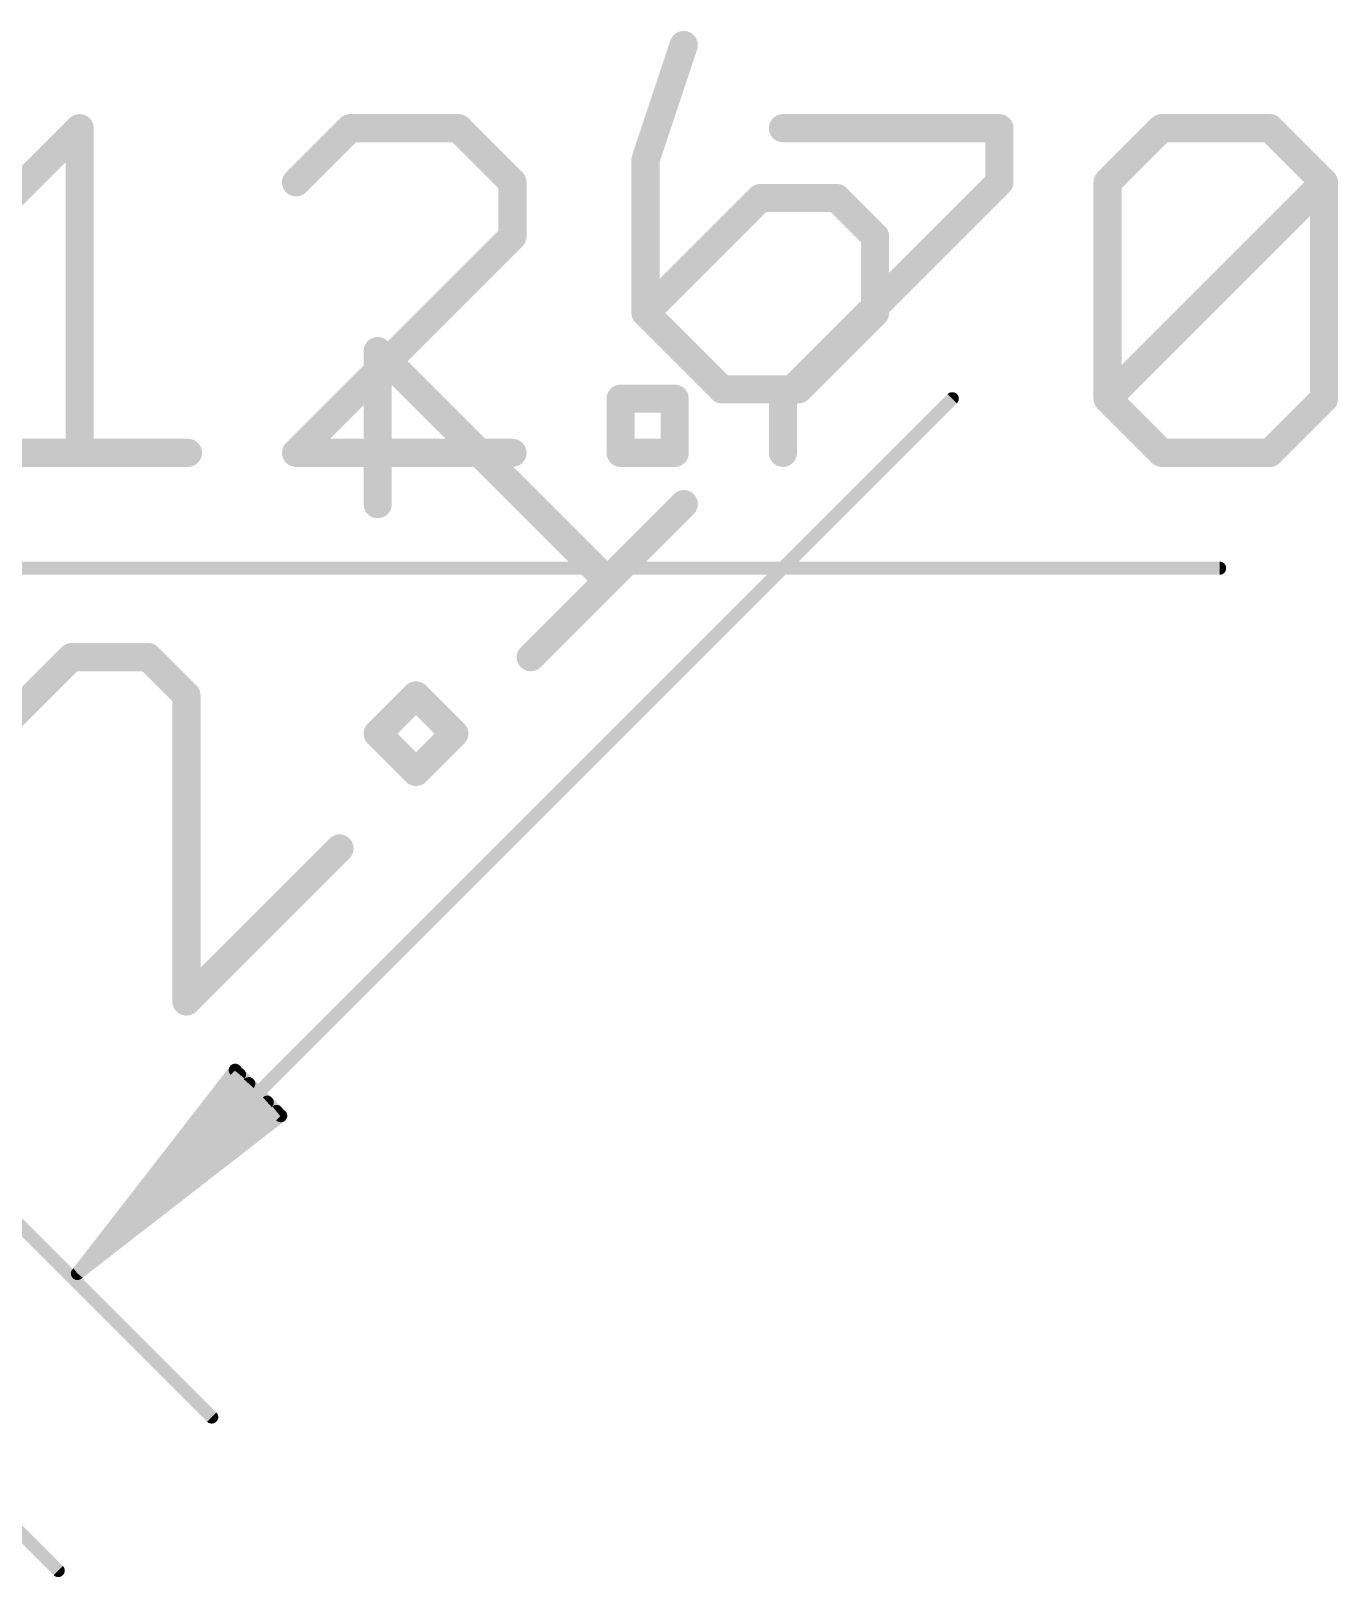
# Model space of a CAD drawing. Extents: x -6.2 to 31.5, y -7.3 to 25.4.
# Drawn here: x 18.57 to 31.55, y 10.05 to 25.4 of the extents above; entities that cross this region are included whole.
import ezdxf

# ---------------------------------------------------------------- set-up
doc = ezdxf.new("R2010")
doc.units = 0
doc.layers.add('47', color=253, linetype='CONTINUOUS')

msp = doc.modelspace()

# ---------------------------------------------------------------- linework, layer by layer
at = {"layer": '47'}
for points, const_width in [([(25.0517, 25.26), (24.6718, 24.1204)], 0.2794), ([(17.9797, 23.3596), (19.0541, 24.4341)], 0.2794), ([(19.0541, 24.4341), (19.0541, 21.2107)], 0.2794), ([(21.7397, 24.4341), (21.2025, 23.8968)], 0.2794), ([(22.8141, 24.4341), (21.7397, 24.4341)], 0.2794), ([(23.3514, 23.8968), (22.8141, 24.4341)], 0.2794), ([(26.0366, 24.4341), (28.1855, 24.4341)], 0.2794), ([(28.1855, 24.4341), (28.1855, 23.8968)], 0.2794), ([(29.2593, 23.8968), (29.7966, 24.4341)], 0.2794), ([(29.7966, 24.4341), (30.871, 24.4341)], 0.2794), ([(30.871, 24.4341), (31.4082, 23.8968)], 0.2794), ([(24.6718, 24.1204), (24.6718, 22.6009)], 0.2794), ([(23.3514, 23.3596), (23.3514, 23.8968)], 0.2794), ([(28.1855, 23.8968), (26.0366, 21.7479)], 0.2794), ([(29.2593, 21.7479), (29.2593, 23.8968)], 0.2794), ([(29.2593, 21.7479), (31.4082, 23.8968)], 0.2794), ([(31.4082, 23.8968), (31.4082, 21.7479)], 0.2794), ([(25.8114, 23.7405), (24.6718, 22.6009)], 0.2794), ([(26.5712, 23.7405), (25.8114, 23.7405)], 0.2794), ([(26.951, 23.3606), (26.5712, 23.7405)], 0.2794), ([(21.2025, 21.2107), (23.3514, 23.3596)], 0.2794), ([(26.951, 22.6009), (26.951, 23.3606)], 0.2794), ([(24.6718, 22.6009), (25.4315, 21.8411)], 0.2794), ([(26.1913, 21.8411), (26.951, 22.6009)], 0.2794), ([(22.0131, 20.7019), (22.0131, 22.2214)], 0.2794), ([(22.0131, 22.2214), (24.2923, 19.9422)], 0.2794), ([(25.4315, 21.8411), (26.1913, 21.8411)], 0.2794), ([(19.0325, 13.0635), (27.7172, 21.7482)], 0.13), ([(24.4252, 21.2107), (24.4252, 21.7479)], 0.2794), ([(24.4252, 21.7479), (24.9624, 21.7479)], 0.2794), ([(24.9624, 21.7479), (24.9624, 21.2107)], 0.2794), ([(26.0366, 21.7479), (26.0366, 21.2107)], 0.2794), ([(29.7966, 21.2107), (29.2593, 21.7479)], 0.2794), ([(31.4082, 21.7479), (30.871, 21.2107)], 0.2794), ([(17.9797, 21.2107), (20.1286, 21.2107)], 0.2794), ([(23.3514, 21.2107), (21.2025, 21.2107)], 0.2794), ([(24.9624, 21.2107), (24.4252, 21.2107)], 0.2794), ([(30.871, 21.2107), (29.7966, 21.2107)], 0.2794), ([(23.5326, 19.1824), (25.0521, 20.7019)], 0.2794), ([(15.305, 20.066), (30.3719, 20.066)], 0.13), ([(18.9747, 19.1831), (18.215, 18.4233)], 0.2794), ([(19.7345, 19.1831), (18.9747, 19.1831)], 0.2794), ([(20.1143, 18.8032), (19.7345, 19.1831)], 0.2794), ([(20.1143, 15.7642), (20.1143, 18.8032)], 0.2794), ([(22.0133, 18.4229), (22.3932, 18.8028)], 0.2794), ([(22.3932, 18.8028), (22.773, 18.4229)], 0.2794), ([(22.3932, 18.043), (22.0133, 18.4229)], 0.2794), ([(22.773, 18.4229), (22.3932, 18.043)], 0.2794), ([(21.6338, 17.2837), (20.1143, 15.7642)], 0.2794), ([(16.002, 16.002), (20.3654, 11.6386)], 0.13), ([(19.0325, 13.0635), (20.5992, 15.0817)], 0.13), ([(19.0325, 13.0635), (20.6411, 15.0398)], 0.13), ([(20.5992, 15.0817), (21.0507, 14.6302)], 0.13), ([(19.0325, 13.0635), (20.7331, 14.9479)], 0.13), ([(20.9169, 14.7641), (19.0325, 13.0635)], 0.13), ([(21.0088, 14.6721), (19.0325, 13.0635)], 0.13), ([(21.0507, 14.6302), (19.0325, 13.0635)], 0.13), ([(14.478, 14.478), (18.8414, 10.1146)], 0.13)]:
    msp.add_lwpolyline(points, dxfattribs=dict(at, const_width=const_width))
for points, const_width in [([(25.1179, 25.2379, 1), (24.9854, 25.2821)], 0.1397), ([(19.124, 24.4341, 1), (18.9843, 24.4341)], 0.1397), ([(19.1035, 24.3847, 1), (19.0048, 24.4834)], 0.1397), ([(21.7397, 24.5039, 1), (21.7397, 24.3642)], 0.1397), ([(21.7891, 24.3847, 1), (21.6903, 24.4834)], 0.1397), ([(22.8635, 24.4834, 1), (22.7647, 24.3847)], 0.1397), ([(22.8141, 24.3642, 1), (22.8141, 24.5039)], 0.1397), ([(26.0366, 24.5039, 1), (26.0366, 24.3642)], 0.1397), ([(28.2553, 24.4341, 1), (28.1156, 24.4341)], 0.1397), ([(28.1855, 24.3642, 1), (28.1855, 24.5039)], 0.1397), ([(29.7966, 24.5039, 1), (29.7966, 24.3642)], 0.1397), ([(29.846, 24.3847, 1), (29.7472, 24.4834)], 0.1397), ([(30.9204, 24.4834, 1), (30.8216, 24.3847)], 0.1397), ([(30.871, 24.3642, 1), (30.871, 24.5039)], 0.1397), ([(24.7416, 24.1204, 1), (24.6019, 24.1204)], 0.1397), ([(24.6055, 24.1425, 1), (24.738, 24.0983)], 0.1397), ([(21.1531, 23.9462, 1), (21.2518, 23.8474)], 0.1397), ([(23.4212, 23.8968, 1), (23.2815, 23.8968)], 0.1397), ([(23.302, 23.8474, 1), (23.4007, 23.9462)], 0.1397), ([(28.1156, 23.8968, 1), (28.2553, 23.8968)], 0.1397), ([(28.2349, 23.8474, 1), (28.1361, 23.9462)], 0.1397), ([(29.3292, 23.8968, 1), (29.1895, 23.8968)], 0.1397), ([(29.2099, 23.9462, 1), (29.3087, 23.8474)], 0.1397), ([(31.4781, 23.8968, 1), (31.3384, 23.8968)], 0.1397), ([(31.3588, 23.8474, 1), (31.4576, 23.9462)], 0.1397), ([(31.4576, 23.8474, 1), (31.3588, 23.9462)], 0.1397), ([(25.8114, 23.8103, 1), (25.8114, 23.6707)], 0.1397), ([(25.8608, 23.6911, 1), (25.762, 23.7899)], 0.1397), ([(26.6205, 23.7899, 1), (26.5218, 23.6911)], 0.1397), ([(26.5712, 23.6707, 1), (26.5712, 23.8104)], 0.1397), ([(23.4007, 23.3102, 1), (23.302, 23.409)], 0.1397), ([(27.0209, 23.3606, 1), (26.8812, 23.3606)], 0.1397), ([(23.2815, 23.3596, 1), (23.4212, 23.3596)], 0.1397), ([(26.9016, 23.3112, 1), (27.0004, 23.41)], 0.1397), ([(24.7212, 22.6503, 1), (24.6224, 22.5515)], 0.1397), ([(24.6224, 22.6503, 1), (24.7212, 22.5515)], 0.1397), ([(27.0004, 22.5515, 1), (26.9016, 22.6503)], 0.1397), ([(24.6019, 22.6009, 1), (24.7416, 22.6009)], 0.1397), ([(26.8812, 22.6009, 1), (27.0209, 22.6009)], 0.1397), ([(22.0829, 22.2214, 1), (21.9432, 22.2214)], 0.1397), ([(22.0625, 22.2708, 1), (21.9637, 22.172)], 0.1397), ([(25.4315, 21.911, 1), (25.4315, 21.7713)], 0.1397), ([(25.3821, 21.7917, 1), (25.4809, 21.8905)], 0.1397), ([(26.1419, 21.8905, 1), (26.2407, 21.7917)], 0.1397), ([(26.1913, 21.7713, 1), (26.1913, 21.911)], 0.1397), ([(24.4951, 21.7479, 1), (24.3554, 21.7479)], 0.1397), ([(24.4252, 21.8178, 1), (24.4252, 21.6781)], 0.1397), ([(25.0323, 21.7479, 1), (24.8926, 21.7479)], 0.1397), ([(24.9624, 21.6781, 1), (24.9624, 21.8178)], 0.1397), ([(26.1064, 21.7479, 1), (25.9667, 21.7479)], 0.1397), ([(25.9872, 21.7973, 1), (26.086, 21.6985)], 0.1397), ([(27.7402, 21.7252, 1), (27.6942, 21.7712)], 0.065), ([(29.3087, 21.7973, 1), (29.2099, 21.6985)], 0.1397), ([(29.2099, 21.7973, 1), (29.3087, 21.6985)], 0.1397), ([(29.1895, 21.7479, 1), (29.3292, 21.7479)], 0.1397), ([(31.3384, 21.7479, 1), (31.4781, 21.7479)], 0.1397), ([(31.4576, 21.6985, 1), (31.3588, 21.7973)], 0.1397), ([(20.1286, 21.1409, 1), (20.1286, 21.2806)], 0.1397), ([(21.2025, 21.2806, 1), (21.2025, 21.1409)], 0.1397), ([(23.3514, 21.1409, 1), (23.3514, 21.2806)], 0.1397), ([(24.4252, 21.2806, 1), (24.4252, 21.1409)], 0.1397), ([(24.9624, 21.1409, 1), (24.9624, 21.2806)], 0.1397), ([(29.7966, 21.2806, 1), (29.7966, 21.1409)], 0.1397), ([(30.871, 21.1409, 1), (30.871, 21.2806)], 0.1397), ([(18.9843, 21.2107, 1), (19.124, 21.2107)], 0.1397), ([(21.1531, 21.2601, 1), (21.2518, 21.1613)], 0.1397), ([(24.3554, 21.2107, 1), (24.4951, 21.2107)], 0.1397), ([(24.8926, 21.2107, 1), (25.0323, 21.2107)], 0.1397), ([(25.9667, 21.2107, 1), (26.1064, 21.2107)], 0.1397), ([(29.7472, 21.1613, 1), (29.846, 21.2601)], 0.1397), ([(30.8216, 21.2601, 1), (30.9204, 21.1613)], 0.1397), ([(21.9432, 20.7019, 1), (22.0829, 20.7019)], 0.1397), ([(25.1015, 20.6525, 1), (25.0027, 20.7513)], 0.1397), ([(30.3719, 20.0335, 1), (30.3719, 20.0985)], 0.065), ([(24.2429, 19.8928, 1), (24.3417, 19.9916)], 0.1397), ([(18.9747, 19.2529, 1), (18.9747, 19.1132)], 0.1397), ([(19.0241, 19.1337, 1), (18.9253, 19.2325)], 0.1397), ([(19.7838, 19.2325, 1), (19.6851, 19.1337)], 0.1397), ([(19.7345, 19.1132, 1), (19.7345, 19.2529)], 0.1397), ([(23.4832, 19.2318, 1), (23.582, 19.133)], 0.1397), ([(20.1842, 18.8032, 1), (20.0445, 18.8032)], 0.1397), ([(20.0649, 18.7538, 1), (20.1637, 18.8526)], 0.1397), ([(22.4426, 18.8522, 1), (22.3438, 18.7534)], 0.1397), ([(22.4426, 18.7534, 1), (22.3438, 18.8522)], 0.1397), ([(22.0627, 18.4723, 1), (21.9639, 18.3735)], 0.1397), ([(21.9639, 18.4723, 1), (22.0627, 18.3735)], 0.1397), ([(22.8224, 18.3735, 1), (22.7236, 18.4723)], 0.1397), ([(22.7236, 18.3735, 1), (22.8224, 18.4723)], 0.1397), ([(22.3438, 18.0924, 1), (22.4426, 17.9936)], 0.1397), ([(22.3438, 17.9936, 1), (22.4426, 18.0924)], 0.1397), ([(21.6832, 17.2343, 1), (21.5844, 17.3331)], 0.1397), ([(20.0649, 15.8136, 1), (20.1637, 15.7148)], 0.1397), ([(20.0445, 15.7642, 1), (20.1842, 15.7642)], 0.1397), ([(20.6222, 15.1047, 1), (20.5763, 15.0587)], 0.065), ([(20.6249, 15.0618, 1), (20.5736, 15.1016)], 0.065), ([(20.6663, 15.0193, 1), (20.6159, 15.0603)], 0.065), ([(20.7572, 14.9261, 1), (20.7089, 14.9697)], 0.065), ([(20.9387, 14.7399, 1), (20.8951, 14.7882)], 0.065), ([(21.0293, 14.6469, 1), (20.9883, 14.6973)], 0.065), ([(21.0277, 14.6073, 1), (21.0737, 14.6532)], 0.065), ([(21.0706, 14.6046, 1), (21.0308, 14.6559)], 0.065), ([(19.0119, 13.0887, 1), (19.053, 13.0383)], 0.065), ([(19.0107, 13.0876, 1), (19.0542, 13.0393)], 0.065), ([(19.0083, 13.0852, 1), (19.0566, 13.0417)], 0.065), ([(19.0125, 13.0891, 1), (19.0524, 13.0378)], 0.065), ([(19.0095, 13.0864, 1), (19.0554, 13.0405)], 0.065), ([(19.0073, 13.084, 1), (19.0577, 13.0429)], 0.065), ([(19.0068, 13.0834, 1), (19.0581, 13.0435)], 0.065), ([(20.3424, 11.6157, 1), (20.3883, 11.6616)], 0.065), ([(18.8184, 10.0917, 1), (18.8643, 10.1376)], 0.065)]:
    msp.add_lwpolyline(points, format="xyb", dxfattribs=dict(at, const_width=const_width))

doc.saveas('drawing.dxf')
